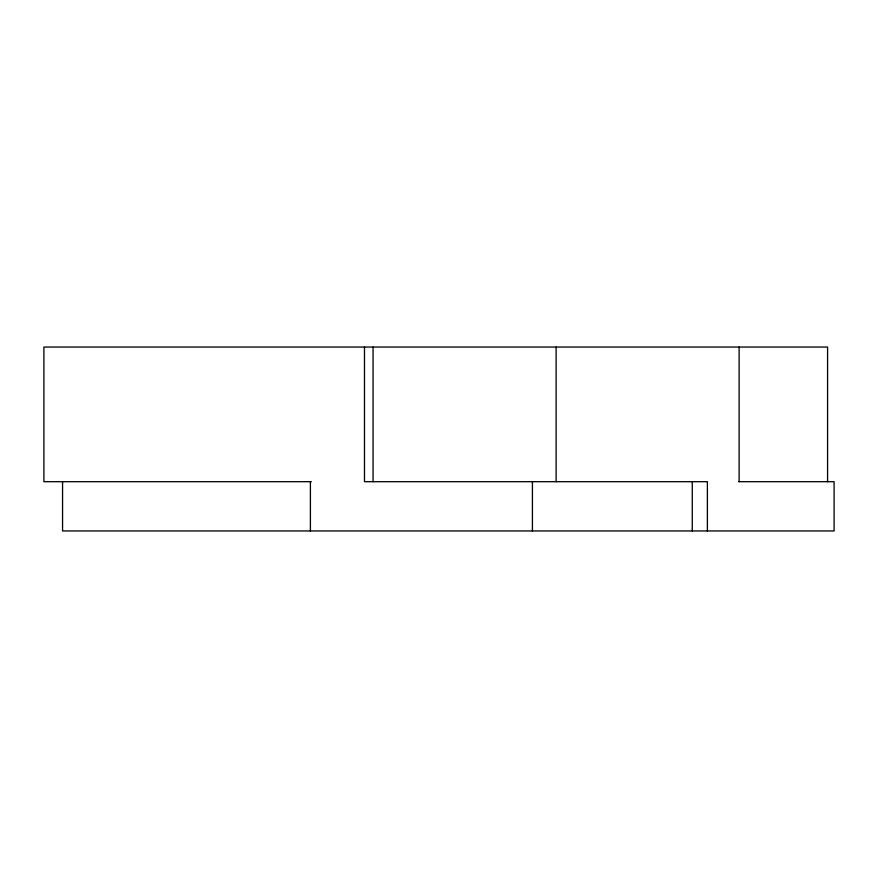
<?xml version="1.0" encoding="UTF-8"?>
<svg xmlns="http://www.w3.org/2000/svg" width="878" height="878" viewBox="0 0 878 878"><rect width="100%" height="100%" fill="white"/><g stroke="black" fill="none" stroke-linecap="round" stroke-linejoin="round"><path stroke-width="1.32" d="M311.372 481.693L43.9 481.693L43.9 347.051L827.581 347.051L827.581 481.693M738.936 481.693L834.1 481.693L834.1 530.949L62.568 530.949L62.568 481.693M739.122 347.051L739.122 481.693M707.383 530.949L707.383 481.693L364.48 481.693L364.48 347.051M692.27 481.693L692.27 530.949M556.125 347.051L556.125 481.693M532.419 481.693L532.419 530.949M373.073 347.051L373.073 481.693M310.395 481.693L310.395 530.949"/></g></svg>
